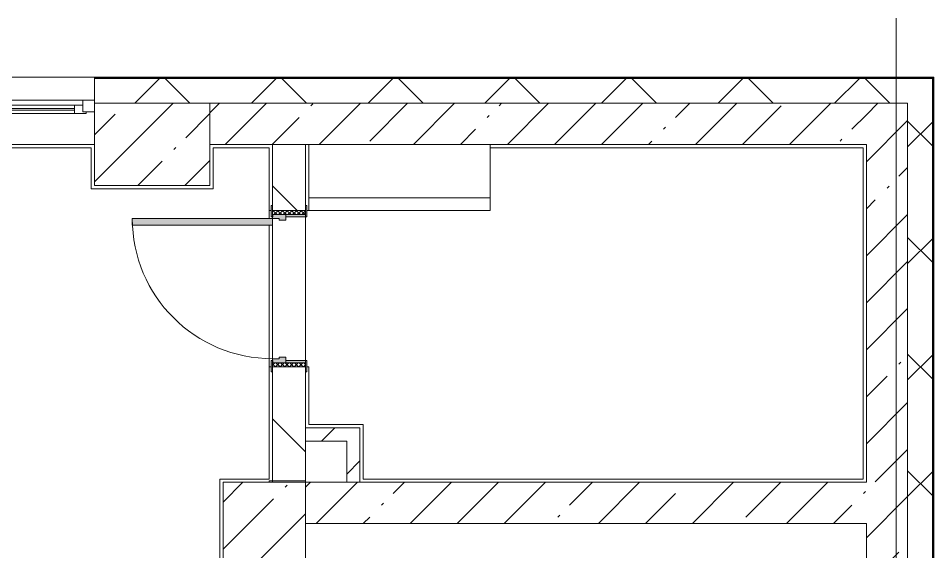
# Model space of a CAD drawing. Header units: millimetres. Extents: x -5368 to 196898, y -8553 to 29000.
# Drawn here: x 181714 to 187263, y 18679 to 21915 of the extents above; entities that cross this region are included whole.
import ezdxf

# ---------------------------------------------------------------- set-up
doc = ezdxf.new("R2010")
doc.units = ezdxf.units.MM
for name, color, linetype, lineweight, true_color in [('A-DOOR-2', 7, 'Continuous', 5, 0xaaaaaa), ('A-DOOR-3', 7, 'Continuous', 5, 0xe2e2e2), ('A-DOOR-FRAM-2', 7, 'Continuous', 5, 0xe2e2e2), ('A-DOOR-FRAM-3', 7, 'Continuous', 5, 0xaaaaaa), ('A-FLOR-3', 7, 'Continuous', 5, 0xaaaaaa)]:
    doc.layers.add(name, color=color, linetype=linetype, lineweight=lineweight, true_color=true_color)
for name, color, linetype, lineweight in [('A-GLAZ-2', 7, 'Continuous', 5), ('A-WALL', 7, 'Continuous', 9), ('A-WALL-2', 7, 'Continuous', 5), ('I-WALL-4', 7, 'Continuous', 5), ('S-COLS-3', 7, 'Continuous', 5), ('Оси', 7, 'Continuous', 9)]:
    doc.layers.add(name, color=color, linetype=linetype, lineweight=lineweight)
pattern_1 = [(45, (62025.03, 0), (-285.1231, 285.1231), []), (45, (62310.15, 0), (-285.1231, 285.1231), [504.031, -100.806, 16.764, -84.042])]
pattern_2 = [(45, (62025.03, 0), (-353.5534, 353.5534), []), (135, (62025.03, 0), (-353.5534, -353.5534), [])]
pattern_3 = [(45, (62025.03, 0), (-176.7767, 176.7767), [])]

# ---------------------------------------------------------------- blocks, each defined once
blk = doc.blocks.new('110_Дверь_СКБ_1Ст_Внутренняя1 - Д-8 950x2100h_охрана-V131-3_3_1_птичка')
at = {"layer": 'A-DOOR-2'}
h = blk.add_hatch(dxfattribs=at)
h.set_pattern_fill('FP_17', color=256, style=0, pattern_type=2)
h.set_pattern_definition([(135, (1826.41, 164.685), (-14.14214, -14.14214), []), (225, (1826.41, 164.685), (14.14214, -14.14214), [])])
h.paths.add_polyline_path([(462.5, -100), (487.5, -100), (487.5, 100), (462.5, 100)])
at = {"layer": 'A-DOOR-3'}
h = blk.add_hatch(color=256, dxfattribs=at)
h.paths.add_polyline_path([(-437.5, 100), (-437.5, 20), (-402.5, 20), (-402.5, 60), (-412.5, 60), (-412.8, 100)])
h.paths.add_polyline_path([(427.5, 60), (427.5, 20), (462.5, 20), (462.5, 100), (437.5, 100), (437.5, 60)])
at = {"layer": 'A-DOOR-FRAM-2'}
for points in [[(397.5, 100), (437.5, 100), (437.5, 950), (397.5, 950), (397.5, 675.3)], [(-492.5, 100), (-422.5, 100), (-422.5, 108), (-492.5, 108)], [(447.5, 100), (517.5, 100), (517.5, 108), (447.5, 108)], [(-437.5, -100), (-422.5, -100), (-422.5, 20), (-437.5, 20)], [(447.5, -100), (462.5, -100), (462.5, 20), (447.5, 20)], [(-492.5, -108), (-422.5, -108), (-422.5, -100), (-492.5, -100)], [(447.5, -108), (517.5, -108), (517.5, -100), (447.5, -100)]]:
    blk.add_hatch(color=256, dxfattribs=at).paths.add_polyline_path(points)
at = {"layer": 'A-DOOR-FRAM-3'}
h = blk.add_hatch(dxfattribs=at)
h.set_pattern_fill('FP_18', color=256, style=0, pattern_type=2)
h.set_pattern_definition([(45, (-296.384, 164.685), (-14.1421, 14.1421), []), (135, (-296.384, 164.685), (-14.1421, -14.1421), [])])
h.paths.add_polyline_path([(-462.5, -100), (-437.5, -100), (-437.5, 100), (-462.5, 100)])
at = {"layer": 'A-DOOR-2'}
for p, q in [((437.5, 950), (397.5, 950)), ((397.5, 950), (397.5, 100)), ((437.5, 100), (437.5, 950)), ((397.5, 100), (437.5, 100))]:
    blk.add_line(p, q, dxfattribs=at)
blk.add_arc((437.5, 100), 850, 90, 180, dxfattribs=at)
at = {"layer": 'A-DOOR-FRAM-3'}
for p, q in [((-422.5, 108), (-492.5, 108)), ((-492.5, 108), (-492.5, 100)), ((-492.5, 100), (-422.5, 100)), ((-437.5, 100), (-462.5, 100)), ((-462.5, 100), (-462.5, -100)), ((-412.5, 100), (-437.5, 100)), ((-437.5, 100), (-437.5, 20)), ((-437.5, -100), (-437.5, 100)), ((-422.5, 100), (-437.5, 100)), ((-437.5, 100), (-437.5, 99)), ((-437.5, 99), (-422.5, 99)), ((-422.5, 100), (-422.5, 108)), ((-422.5, 99), (-422.5, 100)), ((-412.5, 60), (-412.5, 100)), ((-402.5, 60), (-412.5, 60)), ((-402.5, 20), (-402.5, 60)), ((437.5, 60), (427.5, 60)), ((427.5, 60), (427.5, 20)), ((437.5, 100), (437.5, 60)), ((462.5, 100), (437.5, 100)), ((517.5, 108), (447.5, 108)), ((447.5, 108), (447.5, 100)), ((462.5, 100), (447.5, 100)), ((447.5, 100), (447.5, 99)), ((447.5, 100), (517.5, 100)), ((447.5, 99), (462.5, 99)), ((462.5, 20), (462.5, 100)), ((487.5, 100), (462.5, 100)), ((462.5, 100), (462.5, -100)), ((462.5, 99), (462.5, 100)), ((487.5, -100), (487.5, 100)), ((517.5, 100), (517.5, 108)), ((-437.5, 20), (-402.5, 20)), ((-422.5, 20), (-437.5, 20)), ((-437.5, 20), (-437.5, -100)), ((-422.5, -100), (-422.5, 20)), ((427.5, 20), (462.5, 20)), ((462.5, 20), (447.5, 20)), ((447.5, 20), (447.5, -100)), ((462.5, -100), (462.5, 20)), ((-422.5, -100), (-492.5, -100)), ((-492.5, -100), (-492.5, -108)), ((-492.5, -108), (-422.5, -108)), ((-462.5, -100), (-437.5, -100)), ((-437.5, -100), (-422.5, -100)), ((-422.5, -108), (-422.5, -100)), ((447.5, -100), (462.5, -100)), ((517.5, -100), (447.5, -100)), ((447.5, -100), (447.5, -108)), ((447.5, -108), (517.5, -108)), ((462.5, -100), (487.5, -100)), ((517.5, -108), (517.5, -100))]:
    blk.add_line(p, q, dxfattribs=at)
blk = doc.blocks.new('120_Окно_СКБ_1Ст - 120_Окно_СКБ_1Ст 900х2500_h_ с форточкой-V120-3_3_1_птичка')
at = {"layer": 'A-GLAZ-2'}
for p, q in [((-450, -127), (-450, -57)), ((-450, -57), (-380, -57)), ((450, -57), (-450, -57)), ((-380, -57), (-380, -127)), ((380, -87), (-380, -87)), ((-380, -87), (-380, -127)), ((-330, -137), (-330, -87)), ((-330, -107), (330, -107)), ((330, -137), (330, -87)), ((380, -127), (380, -57)), ((380, -57), (450, -57)), ((380, -127), (380, -87)), ((450, -57), (450, -127)), ((-380, -127), (-450, -127)), ((-450, -127), (-400, -127)), ((-380, -127), (-400, -127)), ((-400, -127), (-400, -137)), ((-400, -137), (400, -137)), ((400, -137), (-400, -137)), ((330, -117), (-330, -117)), ((450, -127), (380, -127)), ((400, -127), (380, -127)), ((400, -127), (449.8, -127)), ((400, -137), (400, -127))]:
    blk.add_line(p, q, dxfattribs=at)
blk = doc.blocks.new('BSC_Колонна _Прямоугольная - 700х500-23282984-3_3_1_птичка')
at = {"layer": 'S-COLS-3'}
h = blk.add_hatch(dxfattribs=at)
h.set_pattern_fill('FP_116', color=256, style=0, pattern_type=2)
h.set_pattern_definition([(45, (-120500, -21150), (-285.1231, 285.1231), []), (45, (-120214.88, -21150), (-285.1231, 285.1231), [504.031, -100.806, 16.764, -84.042])])
h.paths.add_polyline_path([(-350, -250), (350, -250), (350, 250), (-350, 250), (-350, -116.8)])
for p, q in [((350, 250), (-350, 250)), ((-350, 250), (-350, -250)), ((350, -250), (350, 250)), ((-350, -250), (350, -250))]:
    blk.add_line(p, q, dxfattribs=at)
blk = doc.blocks.new('BSC_Колонна _Прямоугольная - 500х500-V176-3_3_1_птичка')
at = {"layer": 'S-COLS-3'}
h = blk.add_hatch(dxfattribs=at)
h.set_pattern_fill('FP_145', color=256, style=0, pattern_type=2)
h.set_pattern_definition([(45, (-121180, -18850), (-285.1231, 285.1231), []), (45, (-120894.88, -18850), (-285.1231, 285.1231), [504.031, -100.806, 16.764, -84.042])])
h.paths.add_polyline_path([(-250, -250), (250, -250), (250, 250), (-250, 250), (-250, -183.7)])
for p, q in [((250, 250), (-250, 250)), ((-250, 250), (-250, -250)), ((250, -250), (250, 250)), ((-250, -250), (250, -250))]:
    blk.add_line(p, q, dxfattribs=at)
blk = doc.blocks.new('Зашивка приборов отопления43 - Зашивка приборов отопления-33398518-3_3_1_птичка')
at = {"layer": 'A-WALL-2'}
for p, q in [((121290.8, 18994.6), (121290.8, 18669.6)), ((122390.8, 18669.6), (122390.8, 18994.6)), ((121290.8, 18669.6), (122390.8, 18669.6)), ((122389.3, 18669.6), (121290.8, 18669.6)), ((121290.8, 18669.6), (121290.8, 18594.6)), ((122389.3, 18594.6), (122389.3, 18669.6)), ((121290.8, 18594.6), (122389.3, 18594.6))]:
    blk.add_line(p, q, dxfattribs=at)

msp = doc.modelspace()

# ---------------------------------------------------------------- hatches: boundary and pattern name
at = {"layer": 'A-WALL-2'}
h = msp.add_hatch(dxfattribs=at)
h.set_pattern_fill('FP_75', color=256, style=0, pattern_type=2)
h.set_pattern_definition(pattern_2)
h.paths.add_polyline_path([(187255, 21400), (187255, 21550), (182175.2, 21550), (182175.2, 21400), (187105, 21400)])
h.paths.add_polyline_path([(155315, 21400), (155335, 21400), (155335, 21550), (155315, 21550)])
h.paths.add_polyline_path([(166675.2, 21400), (166675.2, 21550), (165475, 21550), (165475, 21400), (165724.3, 21400)])
h.paths.add_polyline_path([(167575.2, 21400), (168875.5, 21400), (168875.5, 21550), (167575.2, 21550)])
h.paths.add_polyline_path([(181275.2, 21400), (181275.2, 21550), (179925.5, 21550), (179925.5, 21400), (180560.3, 21400)])
h.paths.add_polyline_path([(169775.5, 21400), (171075.5, 21400), (171075.5, 21550), (169775.5, 21550)])
h.paths.add_polyline_path([(178440.9, 21400), (179025.5, 21400), (179025.5, 21550), (178155.5, 21550), (178155.5, 21400)])
h.paths.add_polyline_path([(171975.5, 21400), (173275, 21400), (173275, 21550), (171975.5, 21550)])
h.paths.add_polyline_path([(176321.4, 21400), (176725.5, 21400), (176725.5, 21550), (175575, 21550), (175575, 21400)])
h.paths.add_polyline_path([(159366, 21400), (163175, 21400), (163175, 21550), (158635, 21550), (158635, 21400)])
h = msp.add_hatch(dxfattribs=at)
h.set_pattern_fill('FP_75', color=256, style=0, pattern_type=2)
h.set_pattern_definition(pattern_2)
h.paths.add_polyline_path([(187105, -250), (187255, -250), (187255, 7700), (187105, 7700), (187105, -100)])
h.paths.add_polyline_path([(187105, 8900), (187255, 8900), (187255, 10820), (187105, 10820), (187105, 10380)])
h.paths.add_polyline_path([(187255, 13120), (187255, 21400), (187105, 21400), (187105, 13120)])
at = {"layer": 'I-WALL-4'}
h = msp.add_hatch(dxfattribs=at)
h.set_pattern_fill('FP_71', color=256, style=0, pattern_type=2)
h.set_pattern_definition(pattern_1)
h.paths.add_polyline_path([(172082.6, 21150), (172375, 21150), (172375, 21400), (171975.5, 21400), (171975.5, 21150)])
h.paths.add_polyline_path([(183065, 21150), (183065, 21400), (182875, 21400), (182875, 21150)])
h.paths.add_polyline_path([(173075, 21150), (173275, 21150), (173275, 21400), (173075, 21400), (173075, 21275)])
h.paths.add_polyline_path([(180560.3, 21150), (181275.2, 21150), (181275.2, 21400), (179925.5, 21400), (179925.5, 21150)])
h.paths.add_polyline_path([(175575, 21150), (176725.5, 21150), (176725.5, 21400), (175575, 21400)])
h.paths.add_polyline_path([(178155.5, 21150), (179025.5, 21150), (179025.5, 21400), (178155.5, 21400)])
h.paths.add_polyline_path([(168075, 21150), (168875.5, 21150), (168875.5, 21400), (168075, 21400), (168075, 21246.1)])
h.paths.add_polyline_path([(169775.5, 21150), (171075.5, 21150), (171075.5, 21400), (169775.5, 21400)])
h.paths.add_polyline_path([(165724.3, 21150), (166675.2, 21150), (166675.2, 21400), (165475, 21400), (165475, 21150)])
h.paths.add_polyline_path([(163075, 21150), (163175, 21150), (163175, 21400), (162825, 21400), (162825, 21150)])
h = msp.add_hatch(dxfattribs=at)
h.set_pattern_fill('FP_71', color=256, style=0, pattern_type=2)
h.set_pattern_definition(pattern_1)
h.paths.add_polyline_path([(186855, 21150), (186855, 21400), (183065, 21400), (183065, 21150), (184799.2, 21150)])
h = msp.add_hatch(dxfattribs=at)
h.set_pattern_fill('FP_71', color=256, style=0, pattern_type=2)
h.set_pattern_definition(pattern_1)
h.paths.add_polyline_path([(186855, 10600), (187105, 10600), (187105, 10820), (186855, 10820)])
h.paths.add_polyline_path([(187105, 13120), (187105, 21400), (186855, 21400), (186855, 13120)])
h = msp.add_hatch(dxfattribs=at)
h.set_pattern_fill('FP_74', color=256, style=0, pattern_type=2)
h.set_pattern_definition([(135, (62025.03, 0), (-353.5534, -353.5534), [])])
h.paths.add_polyline_path([(183455, 19100), (183455, 19800), (183255, 19800), (183255, 19100)])
h.paths.add_polyline_path([(183455, 20750), (183455, 21150), (183255, 21150), (183255, 20750)])
h = msp.add_hatch(dxfattribs=at)
h.set_pattern_fill('FP_76', color=256, style=0, pattern_type=2)
h.set_pattern_definition(pattern_3)
h.paths.add_polyline_path([(183785, 19350), (183785, 19430), (183455, 19430), (183455, 19350), (183739.5, 19350)])
h = msp.add_hatch(dxfattribs=at)
h.set_pattern_fill('FP_76', color=256, style=0, pattern_type=2)
h.set_pattern_definition(pattern_3)
h.paths.add_polyline_path([(183785, 19100), (183785, 19350), (183705, 19350), (183705, 19100), (183739.5, 19100)])
h = msp.add_hatch(dxfattribs=at)
h.set_pattern_fill('FP_71', color=256, style=0, pattern_type=2)
h.set_pattern_definition(pattern_1)
h.paths.add_polyline_path([(183235, 10380), (183455, 10382.1), (183455, 10825), (183235, 10825), (183235, 10382.1)])
h.paths.add_polyline_path([(183455, 12225), (183455, 13400), (183235, 13400), (183235, 12225), (183405, 12225)])
h.paths.add_polyline_path([(183235, 13900), (183455, 13900), (183455, 18600), (183235, 18600), (183235, 13932.4)])
h.paths.add_polyline_path([(183454.6, 19100), (183455, 19100), (183455, 19110), (183235, 19110), (183235, 19100)])
h = msp.add_hatch(dxfattribs=at)
h.set_pattern_fill('FP_71', color=256, style=0, pattern_type=2)
h.set_pattern_definition(pattern_1)
h.paths.add_polyline_path([(186855, 18850), (186855, 19100), (183455, 19100), (183455, 18850), (184799.2, 18850)])

# ---------------------------------------------------------------- linework, layer by layer
at = {"layer": 'A-FLOR-3'}
for p, q in [((182155.2, 21130), (178145.5, 21130)), ((182155.2, 20880), (182155.2, 21130)), ((183235, 21130), (182895, 21130)), ((182895, 21130), (182895, 20880)), ((183235, 21130), (183235, 20700)), ((186835, 21130), (184575, 21130)), ((186835, 19120), (186835, 21130)), ((182895, 20880), (182155.2, 20880)), ((183247, 20750), (183235, 20750)), ((183475, 20750), (183463, 20750)), ((183235, 20660), (183235, 19120)), ((183235, 19800), (183247, 19800)), ((183463, 19800), (183475, 19800)), ((183475, 19800), (183475, 19450)), ((183475, 19450), (183805, 19450)), ((183805, 19450), (183805, 19120)), ((182935, 18580), (182935, 19120)), ((182935, 19120), (183235, 19120)), ((183805, 19120), (186835, 19120))]:
    msp.add_line(p, q, dxfattribs=at)
at = {"layer": 'A-WALL'}
for p, q in [((187258, 21553), (182175.2, 21553)), ((187255, 21550), (182175.2, 21550)), ((187255, 13120), (187255, 21550)), ((187258, 13120), (187258, 21553)), ((182875, 21400), (186855, 21400)), ((187105, 21400), (187105, 13120)), ((187105, 13120), (187105, 21400)), ((183455, 21150), (183255, 21150)), ((183455, 19430), (183455, 19350)), ((183705, 19100), (183785, 19100))]:
    msp.add_line(p, q, dxfattribs=at)
at = {"layer": 'A-WALL-2'}
for p, q in [((187263, 21558), (173275, 21558)), ((182175.2, 21558), (182175.2, 21400)), ((187263, 7700), (187263, 21558)), ((187105, 21400), (187105, 21400))]:
    msp.add_line(p, q, dxfattribs=at)
at = {"layer": 'I-WALL-4'}
for p, q in [((187105, 21400), (186855, 21400)), ((178125.5, 21150), (182175, 21150)), ((182875, 21150), (183255, 21150)), ((183255, 21150), (183255, 20780)), ((183455, 20780), (183455, 21150)), ((183455, 21150), (186855, 21150)), ((186855, 21150), (186855, 19100)), ((183455, 20710), (183455, 19840)), ((183255, 19850), (183255, 20660)), ((183255, 19770), (183255, 19100)), ((183455, 19430), (183455, 19770)), ((183785, 19430), (183455, 19430)), ((183785, 19100), (183785, 19430)), ((183455, 19350), (183705, 19350)), ((183455, 19100), (183455, 19350)), ((183705, 19350), (183705, 19100)), ((183235, 19110), (183235, 19100)), ((183455, 19110), (183235, 19110)), ((183705, 19100), (183455, 19100)), ((186855, 19100), (183785, 19100)), ((183455, 18850), (186855, 18850)), ((186855, 18850), (186855, 10600))]:
    msp.add_line(p, q, dxfattribs=at)
at = {"layer": 'Оси'}
msp.add_line((187035, 10029.8), (187035, 21915.1), dxfattribs=at)

# ---------------------------------------------------------------- block references
at = {"layer": 'A-DOOR-2', "rotation": 89.99999999999987}
msp.add_blockref('110_Дверь_СКБ_1Ст_Внутренняя1 - Д-8 950x2100h_охрана-V131-3_3_1_птичка', (183355, 20262.5), dxfattribs=at)
at = {"layer": 'A-GLAZ-2'}
msp.add_blockref('120_Окно_СКБ_1Ст - 120_Окно_СКБ_1Ст 900х2500_h_ с форточкой-V120-3_3_1_птичка', (181725.2, 21475), dxfattribs=at)
at = {"layer": 'A-WALL-2'}
msp.add_blockref('Зашивка приборов отопления43 - Зашивка приборов отопления-33398518-3_3_1_птичка', (62184.2, 2155.4), dxfattribs=at)
at = {"layer": 'S-COLS-3'}
for name, p in [('BSC_Колонна _Прямоугольная - 700х500-23282984-3_3_1_птичка', (182525, 21150)), ('BSC_Колонна _Прямоугольная - 500х500-V176-3_3_1_птичка', (183205, 18850))]:
    msp.add_blockref(name, p, dxfattribs=at)

doc.saveas('drawing.dxf')
